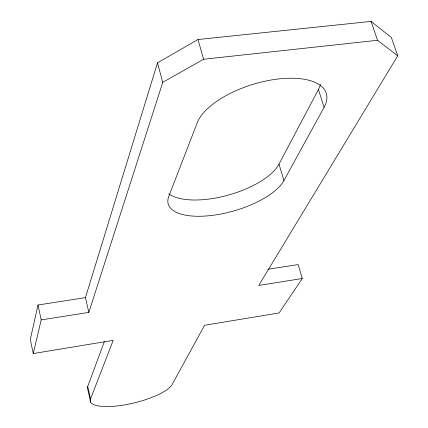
<?xml version="1.0" encoding="UTF-8"?>
<svg xmlns="http://www.w3.org/2000/svg" width="428" height="428" viewBox="0 0 428 428"><rect width="100%" height="100%" fill="white"/><g stroke="black" fill="none" stroke-linecap="round" stroke-linejoin="round"><path stroke-width="0.64" d="M302.28 278.521L258.763 285.423L397.719 55.811L391.32 37.402L371.049 21.4L197.987 39.531L157.499 62.83L85.456 297.631L38.006 305.004L30.281 339.447L33.245 353.56L113.169 340.362L90.533 398.95A42.367 11.861 -13.6 0 0 98.847 406.06L106.342 406.6A42.367 11.861 -13.6 0 0 146.151 399.49L155.391 395.98A42.367 11.861 -13.6 0 0 172.077 384.558L204.589 325.264L279.077 312.964L302.28 278.521L298.156 264.574L267.928 269.271M33.245 353.56L41.206 319.914L38.006 305.004M41.206 319.914L88.837 312.365L162.758 82.347L157.499 62.83M90.613 402.122L87.842 389.737A42.212 12.203 -13.6 0 1 87.74 386.479L104.379 341.517M168.675 193.766A60.69 25.263 -15.9 0 0 227.038 195.452A60.69 25.263 -15.9 0 0 279.008 164.117L318.421 89.479A67.565 31.03 -17.3 0 0 320.492 84.332M324.098 107.3A67.956 30.302 -17.2 0 0 277.499 79.073A67.956 30.302 -17.2 0 0 197.212 122.82L168.809 196.334A61.006 24.642 -15.9 0 0 213.856 215.166A61.006 24.642 -15.9 0 0 283.925 180.568L324.098 107.3L318.421 89.479M162.758 82.347L203.605 59.246L377.523 40.28L397.719 55.811M371.049 21.4L377.523 40.28M279.008 164.117L283.925 180.568M197.987 39.531L203.605 59.246M85.456 297.631L88.837 312.365M87.74 386.479L90.533 398.95"/></g></svg>
